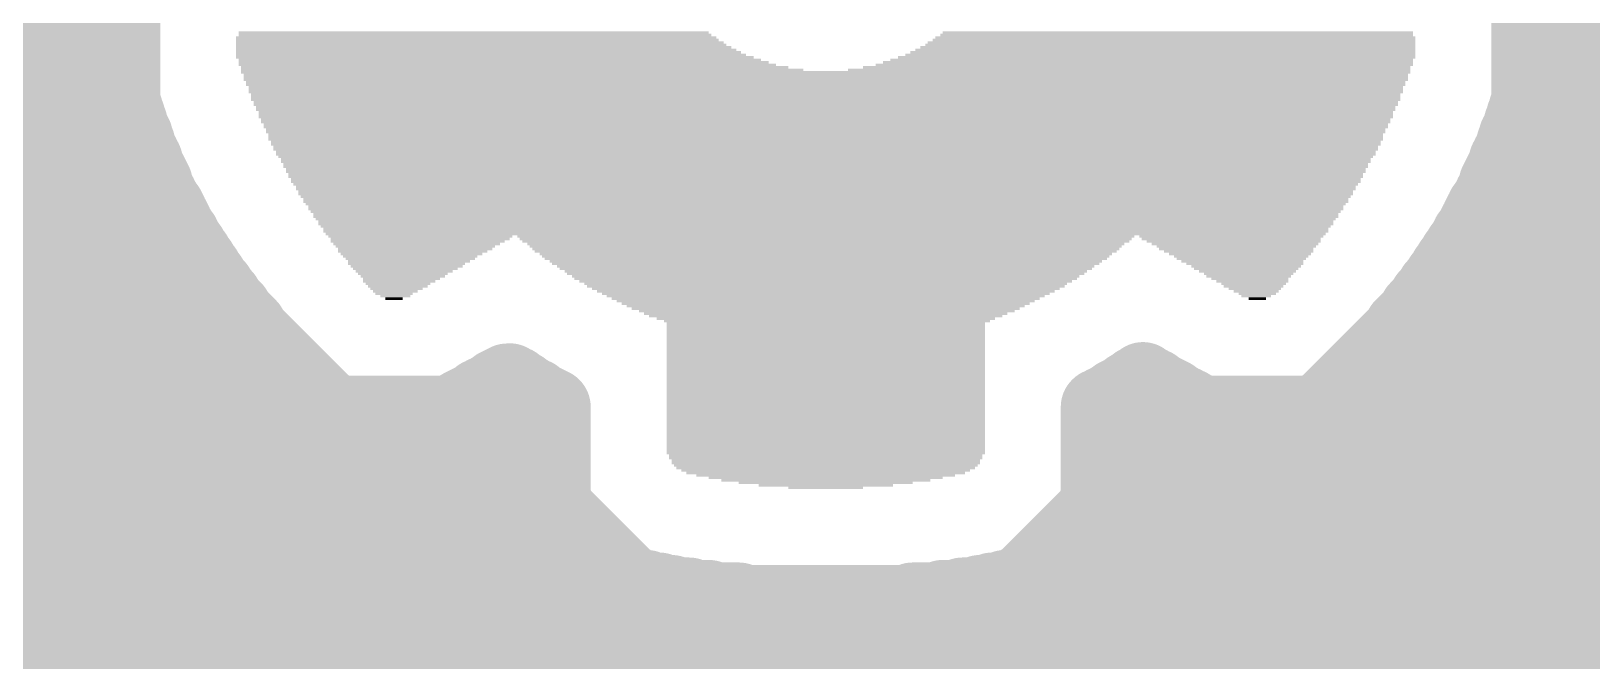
# Model space of a CAD drawing. Extents: x -0.1 to 57, y -0.1 to 41.
# Drawn here: x 40.836 to 43.972, y 2.098 to 3.362 of the extents above; entities that cross this region are included whole.
import ezdxf

# ---------------------------------------------------------------- set-up
doc = ezdxf.new("R2010")
doc.units = 0
doc.layers.add('16', color=175, linetype='CONTINUOUS')
doc.layers.add('21', color=253, linetype='CONTINUOUS')

# ---------------------------------------------------------------- blocks, each defined once
blk = doc.blocks.new('RECT')
blk.add_solid([(-0.5, -0.5), (0.5, -0.5), (-0.5, 0.5), (0.5, 0.5)])

msp = doc.modelspace()

# ---------------------------------------------------------------- linework, layer by layer
at = {"layer": '16', "const_width": 0.1524}
for points in [[(41.0189, 3.4472), (41.0189, 3.2128)], [(43.8461, 3.2128), (43.8461, 3.4472)], [(39.7255, 3.3528), (41.0189, 3.3528)], [(43.8461, 3.3528), (45.4269, 3.3528)], [(39.7255, 3.2004), (41.0239, 3.2004)], [(41.0189, 3.2128), (41.0239, 3.2078)], [(41.0239, 3.2078), (41.0239, 3.1978)], [(41.0239, 3.1978), (41.0289, 3.1928)], [(41.0289, 3.1928), (41.0289, 3.1828)], [(43.8361, 3.1928), (43.8411, 3.1978)], [(43.8361, 3.1828), (43.8361, 3.1928)], [(43.8411, 3.2078), (43.8461, 3.2128)], [(43.8411, 3.1978), (43.8411, 3.2078)], [(43.8411, 3.2004), (45.5793, 3.2004)], [(41.0289, 3.1828), (41.0339, 3.1778)], [(41.0339, 3.1778), (41.0339, 3.1678)], [(41.0339, 3.1678), (41.0389, 3.1628)], [(41.0389, 3.1628), (41.0389, 3.1578)], [(41.0389, 3.1578), (41.0439, 3.1528)], [(43.8211, 3.1528), (43.8261, 3.1578)], [(43.8261, 3.1628), (43.8311, 3.1678)], [(43.8261, 3.1578), (43.8261, 3.1628)], [(43.8311, 3.1778), (43.8361, 3.1828)], [(43.8311, 3.1678), (43.8311, 3.1778)], [(41.0439, 3.1528), (41.0439, 3.1428)], [(41.0439, 3.1428), (41.0489, 3.1378)], [(41.0489, 3.1378), (41.0489, 3.1278)], [(41.0489, 3.1278), (41.0539, 3.1228)], [(43.8111, 3.1228), (43.8161, 3.1278)], [(43.8161, 3.1378), (43.8211, 3.1428)], [(43.8161, 3.1278), (43.8161, 3.1378)], [(43.8211, 3.1428), (43.8211, 3.1528)], [(41.0539, 3.1228), (41.0539, 3.1178)], [(41.0539, 3.1178), (41.0589, 3.1128)], [(41.0589, 3.1128), (41.0589, 3.1078)], [(41.0589, 3.1078), (41.0639, 3.1028)], [(41.0639, 3.1028), (41.0639, 3.0928)], [(41.0639, 3.0928), (41.0689, 3.0878)], [(43.7961, 3.0878), (43.8011, 3.0928)], [(43.8011, 3.1028), (43.8061, 3.1078)], [(43.8011, 3.0928), (43.8011, 3.1028)], [(43.8061, 3.1128), (43.8111, 3.1178)], [(43.8061, 3.1078), (43.8061, 3.1128)], [(43.8111, 3.1178), (43.8111, 3.1228)], [(41.0689, 3.0878), (41.0689, 3.0828)], [(41.0689, 3.0828), (41.0739, 3.0778)], [(41.0739, 3.0778), (41.0739, 3.0728)], [(41.0739, 3.0728), (41.0789, 3.0678)], [(41.0789, 3.0678), (41.0789, 3.0628)], [(41.0789, 3.0628), (41.0839, 3.0578)], [(43.7811, 3.0578), (43.7861, 3.0628)], [(43.7861, 3.0678), (43.7911, 3.0728)], [(43.7861, 3.0628), (43.7861, 3.0678)], [(43.7911, 3.0778), (43.7961, 3.0828)], [(43.7911, 3.0728), (43.7911, 3.0778)], [(43.7961, 3.0828), (43.7961, 3.0878)], [(39.7032, 3.048), (41.0839, 3.048)], [(41.0839, 3.0578), (41.0839, 3.0478)], [(41.0839, 3.0478), (41.0889, 3.0428)], [(41.0889, 3.0428), (41.0889, 3.0378)], [(41.0889, 3.0378), (41.0939, 3.0328)], [(41.0939, 3.0328), (41.0939, 3.0278)], [(43.7711, 3.0328), (43.7761, 3.0378)], [(43.7711, 3.0278), (43.7711, 3.0328)], [(43.7761, 3.0428), (43.7811, 3.0478)], [(43.7761, 3.0378), (43.7761, 3.0428)], [(43.7811, 3.0478), (43.7811, 3.0578)], [(43.7811, 3.048), (55.843, 3.048)], [(41.0939, 3.0278), (41.0989, 3.0228)], [(41.0989, 3.0228), (41.0989, 3.0178)], [(41.0989, 3.0178), (41.1089, 3.0078)], [(41.1089, 3.0078), (41.1089, 3.0028)], [(41.1089, 3.0028), (41.1139, 2.9978)], [(41.1139, 2.9978), (41.1139, 2.9928)], [(43.7511, 2.9978), (43.7561, 3.0028)], [(43.7511, 2.9928), (43.7511, 2.9978)], [(43.7561, 3.0078), (43.7661, 3.0178)], [(43.7561, 3.0028), (43.7561, 3.0078)], [(43.7661, 3.0228), (43.7711, 3.0278)], [(43.7661, 3.0178), (43.7661, 3.0228)], [(41.1139, 2.9928), (41.1189, 2.9878)], [(41.1189, 2.9878), (41.1189, 2.9828)], [(41.1189, 2.9828), (41.1239, 2.9778)], [(41.1239, 2.9778), (41.1239, 2.9728)], [(41.1239, 2.9728), (41.1289, 2.9678)], [(41.1289, 2.9678), (41.1289, 2.9628)], [(43.7361, 2.9678), (43.7411, 2.9728)], [(43.7361, 2.9628), (43.7361, 2.9678)], [(43.7411, 2.9778), (43.7461, 2.9828)], [(43.7411, 2.9728), (43.7411, 2.9778)], [(43.7461, 2.9878), (43.7511, 2.9928)], [(43.7461, 2.9828), (43.7461, 2.9878)], [(41.1289, 2.9628), (41.1389, 2.9528)], [(41.1389, 2.9528), (41.1389, 2.9478)], [(41.1389, 2.9478), (41.1439, 2.9428)], [(41.1439, 2.9428), (41.1439, 2.9378)], [(41.1439, 2.9378), (41.1539, 2.9278)], [(43.7111, 2.9278), (43.7211, 2.9378)], [(43.7211, 2.9428), (43.7261, 2.9478)], [(43.7211, 2.9378), (43.7211, 2.9428)], [(43.7261, 2.9528), (43.7361, 2.9628)], [(43.7261, 2.9478), (43.7261, 2.9528)], [(41.1539, 2.9278), (41.1539, 2.9228)], [(41.1539, 2.9228), (41.1639, 2.9128)], [(41.1639, 2.9128), (41.1639, 2.9078)], [(41.1639, 2.9078), (41.1739, 2.8978)], [(43.6911, 2.8978), (43.7011, 2.9078)], [(43.7011, 2.9128), (43.7111, 2.9228)], [(43.7011, 2.9078), (43.7011, 2.9128)], [(43.7111, 2.9228), (43.7111, 2.9278)], [(39.662, 2.8956), (41.1739, 2.8956)], [(41.1739, 2.8978), (41.1739, 2.8928)], [(41.1739, 2.8928), (41.1839, 2.8828)], [(41.1839, 2.8828), (41.1839, 2.8778)], [(41.1839, 2.8778), (41.1939, 2.8678)], [(43.6711, 2.8678), (43.6811, 2.8778)], [(43.6811, 2.8828), (43.6911, 2.8928)], [(43.6811, 2.8778), (43.6811, 2.8828)], [(43.6911, 2.8928), (43.6911, 2.8978)], [(43.6911, 2.8956), (55.8427, 2.8956)], [(41.1939, 2.8678), (41.1939, 2.8628)], [(41.1939, 2.8628), (41.2039, 2.8528)], [(41.2039, 2.8528), (41.2039, 2.8528)], [(41.2039, 2.8528), (41.2089, 2.8478)], [(41.2089, 2.8478), (41.2089, 2.8428)], [(41.2089, 2.8428), (41.2239, 2.8278)], [(43.6411, 2.8278), (43.6561, 2.8428)], [(43.6561, 2.8478), (43.6711, 2.8628)], [(43.6561, 2.8428), (43.6561, 2.8478)], [(43.6711, 2.8628), (43.6711, 2.8678)], [(41.2239, 2.8278), (41.2239, 2.8228)], [(41.2239, 2.8228), (41.2439, 2.8028)], [(43.6211, 2.8028), (43.6411, 2.8228)], [(43.6411, 2.8228), (43.6411, 2.8278)], [(41.2439, 2.8028), (41.2439, 2.7978)], [(41.2439, 2.7978), (41.2489, 2.7928)], [(41.2489, 2.7928), (41.2489, 2.7928)], [(41.2489, 2.7928), (41.2739, 2.7678)], [(43.5911, 2.7678), (43.6111, 2.7878)], [(43.6111, 2.7878), (43.6211, 2.7978)], [(43.6111, 2.7878), (43.6111, 2.7878)], [(43.6211, 2.7978), (43.6211, 2.8028)], [(41.2739, 2.7678), (41.2739, 2.7628)], [(41.2739, 2.7628), (41.4078, 2.6289)], [(43.4572, 2.6289), (43.5911, 2.7628)], [(43.5911, 2.7628), (43.5911, 2.7678)], [(39.5993, 2.7432), (41.2935, 2.7432)], [(43.5715, 2.7432), (55.8424, 2.7432)], [(41.7772, 2.6489), (41.7822, 2.6539)], [(41.7822, 2.6539), (41.7872, 2.6539)], [(41.7872, 2.6539), (41.7922, 2.6589)], [(41.7922, 2.6589), (41.7972, 2.6589)], [(41.7972, 2.6589), (41.7975, 2.6592)], [(41.7975, 2.6592), (41.8028, 2.6539)], [(41.8028, 2.6539), (41.8078, 2.6539)], [(41.8078, 2.6539), (41.8128, 2.6489)], [(43.0522, 2.6489), (43.0572, 2.6539)], [(43.0572, 2.6539), (43.0622, 2.6539)], [(43.0622, 2.6539), (43.07, 2.6617)], [(43.07, 2.6617), (43.0778, 2.6539)], [(43.0778, 2.6539), (43.0828, 2.6539)], [(43.0828, 2.6539), (43.0878, 2.6489)], [(41.4078, 2.6289), (41.4128, 2.6239)], [(41.4128, 2.6239), (41.4178, 2.6189)], [(41.7272, 2.6189), (41.7322, 2.6239)], [(41.7322, 2.6239), (41.7372, 2.6289)], [(41.7372, 2.6289), (41.7422, 2.6289)], [(41.7422, 2.6289), (41.7472, 2.6339)], [(41.7472, 2.6339), (41.7522, 2.6339)], [(41.7522, 2.6339), (41.7572, 2.6389)], [(41.7572, 2.6389), (41.7622, 2.6389)], [(41.7622, 2.6389), (41.7672, 2.6439)], [(41.7672, 2.6439), (41.7722, 2.6489)], [(41.7722, 2.6489), (41.7772, 2.6489)], [(41.8128, 2.6489), (41.8178, 2.6439)], [(41.8178, 2.6439), (41.8228, 2.6439)], [(41.8228, 2.6439), (41.8278, 2.6389)], [(41.8278, 2.6389), (41.8328, 2.6339)], [(41.8328, 2.6339), (41.8378, 2.6339)], [(41.8378, 2.6339), (41.8428, 2.6289)], [(41.8428, 2.6289), (41.8478, 2.6289)], [(41.8478, 2.6289), (41.8528, 2.6239)], [(41.8528, 2.6239), (41.8578, 2.6189)], [(43.0072, 2.6189), (43.0122, 2.6239)], [(43.0122, 2.6239), (43.0172, 2.6289)], [(43.0172, 2.6289), (43.0222, 2.6289)], [(43.0222, 2.6289), (43.0272, 2.6339)], [(43.0272, 2.6339), (43.0322, 2.6339)], [(43.0322, 2.6339), (43.0372, 2.6389)], [(43.0372, 2.6389), (43.0422, 2.6439)], [(43.0422, 2.6439), (43.0472, 2.6439)], [(43.0472, 2.6439), (43.0522, 2.6489)], [(43.0878, 2.6489), (43.0928, 2.6489)], [(43.0928, 2.6489), (43.0978, 2.6439)], [(43.0978, 2.6439), (43.1028, 2.6389)], [(43.1028, 2.6389), (43.1078, 2.6389)], [(43.1078, 2.6389), (43.1128, 2.6339)], [(43.1128, 2.6339), (43.1178, 2.6339)], [(43.1178, 2.6339), (43.1228, 2.6289)], [(43.1228, 2.6289), (43.1278, 2.6289)], [(43.1278, 2.6289), (43.1328, 2.6239)], [(43.1328, 2.6239), (43.1378, 2.6189)], [(43.4472, 2.6189), (43.4522, 2.6239)], [(43.4522, 2.6239), (43.4572, 2.6289)], [(39.5103, 2.5908), (41.8839, 2.5908)], [(41.4178, 2.6189), (41.4228, 2.6139)], [(41.4228, 2.6139), (41.4228, 2.6139)], [(41.4228, 2.6139), (41.4278, 2.6089)], [(41.4278, 2.6089), (41.4278, 2.6089)], [(41.4278, 2.6089), (41.4328, 2.6039)], [(41.4328, 2.6039), (41.4378, 2.6039)], [(41.4378, 2.6039), (41.4428, 2.5989)], [(41.4428, 2.5989), (41.4478, 2.5989)], [(41.4478, 2.5989), (41.4528, 2.5939)], [(41.4528, 2.5939), (41.6772, 2.5939)], [(41.6772, 2.5939), (41.6822, 2.5989)], [(41.6822, 2.5989), (41.6922, 2.5989)], [(41.6922, 2.5989), (41.7022, 2.6089)], [(41.7022, 2.6089), (41.7072, 2.6089)], [(41.7072, 2.6089), (41.7122, 2.6139)], [(41.7122, 2.6139), (41.7172, 2.6139)], [(41.7172, 2.6139), (41.7222, 2.6189)], [(41.7222, 2.6189), (41.7272, 2.6189)], [(41.8578, 2.6189), (41.8628, 2.6189)], [(41.8628, 2.6189), (41.8678, 2.6139)], [(41.8678, 2.6139), (41.8728, 2.6139)], [(41.8728, 2.6139), (41.8778, 2.6089)], [(41.8778, 2.6089), (41.8828, 2.6089)], [(41.8828, 2.6089), (41.8839, 2.6078)], [(41.8839, 2.6078), (41.8839, 2.4178)], [(42.9811, 2.6078), (42.9822, 2.6089)], [(42.9811, 2.4178), (42.9811, 2.6078)], [(42.9811, 2.5908), (55.8422, 2.5908)], [(42.9822, 2.6089), (42.9872, 2.6089)], [(42.9872, 2.6089), (42.9922, 2.6139)], [(42.9922, 2.6139), (42.9972, 2.6139)], [(42.9972, 2.6139), (43.0022, 2.6189)], [(43.0022, 2.6189), (43.0072, 2.6189)], [(43.1378, 2.6189), (43.1428, 2.6189)], [(43.1428, 2.6189), (43.1478, 2.6139)], [(43.1478, 2.6139), (43.1528, 2.6139)], [(43.1528, 2.6139), (43.1578, 2.6089)], [(43.1578, 2.6089), (43.1628, 2.6089)], [(43.1628, 2.6089), (43.1678, 2.6039)], [(43.1678, 2.6039), (43.1678, 2.6039)], [(43.1678, 2.6039), (43.1728, 2.5989)], [(43.1728, 2.5989), (43.1828, 2.5989)], [(43.1828, 2.5989), (43.1878, 2.5939)], [(43.1878, 2.5939), (43.4122, 2.5939)], [(43.4122, 2.5939), (43.4172, 2.5989)], [(43.4172, 2.5989), (43.4222, 2.5989)], [(43.4222, 2.5989), (43.4272, 2.6039)], [(43.4272, 2.6039), (43.4322, 2.6039)], [(43.4322, 2.6039), (43.4372, 2.6089)], [(43.4372, 2.6089), (43.4422, 2.6139)], [(43.4372, 2.6089), (43.4372, 2.6089)], [(43.4422, 2.6139), (43.4472, 2.6189)], [(39.3863, 2.4384), (41.8839, 2.4384)], [(42.9811, 2.4384), (55.8419, 2.4384)], [(41.8839, 2.4178), (41.8889, 2.4128)], [(41.8889, 2.4128), (41.8889, 2.4078)], [(41.8889, 2.4078), (41.8939, 2.4028)], [(41.8939, 2.4028), (41.8939, 2.3978)], [(42.9711, 2.4028), (42.9761, 2.4078)], [(42.9711, 2.3978), (42.9711, 2.4028)], [(42.9761, 2.4128), (42.9811, 2.4178)], [(42.9761, 2.4078), (42.9761, 2.4128)], [(41.8939, 2.3978), (42.0278, 2.2639)], [(42.8372, 2.2639), (42.9711, 2.3978)], [(39.2097, 2.286), (42.0057, 2.286)], [(42.8593, 2.286), (55.8416, 2.286)], [(42.0278, 2.2639), (42.0278, 2.2639)], [(42.0278, 2.2639), (42.0328, 2.2589)], [(42.0328, 2.2589), (42.0328, 2.2589)], [(42.0328, 2.2589), (42.0378, 2.2539)], [(42.0378, 2.2539), (42.0428, 2.2539)], [(42.0428, 2.2539), (42.0478, 2.2489)], [(42.0478, 2.2489), (42.0528, 2.2489)], [(42.0528, 2.2489), (42.0578, 2.2439)], [(42.8072, 2.2439), (42.8122, 2.2489)], [(42.8122, 2.2489), (42.8172, 2.2489)], [(42.8172, 2.2489), (42.8222, 2.2539)], [(42.8222, 2.2539), (42.8272, 2.2539)], [(42.8272, 2.2539), (42.8322, 2.2589)], [(42.8322, 2.2589), (42.8372, 2.2639)], [(42.8322, 2.2589), (42.8322, 2.2589)], [(42.8372, 2.2639), (42.8372, 2.2639)], [(42.0578, 2.2439), (42.0728, 2.2439)], [(42.0728, 2.2439), (42.0778, 2.2389)], [(42.0778, 2.2389), (42.0978, 2.2389)], [(42.0978, 2.2389), (42.1028, 2.2339)], [(42.1028, 2.2339), (42.1228, 2.2339)], [(42.1228, 2.2339), (42.1278, 2.2289)], [(42.1278, 2.2289), (42.1578, 2.2289)], [(42.1578, 2.2289), (42.1628, 2.2239)], [(42.1628, 2.2239), (42.1978, 2.2239)], [(42.1978, 2.2239), (42.2028, 2.2189)], [(42.2028, 2.2189), (42.2578, 2.2189)], [(42.2578, 2.2189), (42.2628, 2.2139)], [(42.2628, 2.2139), (42.6022, 2.2139)], [(42.6022, 2.2139), (42.6072, 2.2189)], [(42.6072, 2.2189), (42.6622, 2.2189)], [(42.6622, 2.2189), (42.6672, 2.2239)], [(42.6672, 2.2239), (42.7022, 2.2239)], [(42.7022, 2.2239), (42.7072, 2.2289)], [(42.7072, 2.2289), (42.7372, 2.2289)], [(42.7372, 2.2289), (42.7422, 2.2339)], [(42.7422, 2.2339), (42.7622, 2.2339)], [(42.7622, 2.2339), (42.7672, 2.2389)], [(42.7672, 2.2389), (42.7872, 2.2389)], [(42.7872, 2.2389), (42.7922, 2.2439)], [(42.7922, 2.2439), (42.8072, 2.2439)], [(38.9215, 2.1336), (55.8414, 2.1336)]]:
    msp.add_lwpolyline(points, dxfattribs=at)
at = {"layer": '16', "const_width": 0.0762}
for points in [[(41.0189, 3.3147, 1), (41.0189, 3.3909)], [(43.8461, 3.3909, 1), (43.8461, 3.3147)], [(41.0458, 3.2398, 1), (40.992, 3.1859)], [(41.062, 3.2078, 1), (40.9858, 3.2078)], [(41.0508, 3.2248, 1), (40.997, 3.1709)], [(41.067, 3.1928, 1), (40.9908, 3.1928)], [(40.997, 3.1809, 1), (41.0508, 3.2348)], [(41.0239, 3.1623, 1), (41.0239, 3.2385)], [(43.8742, 3.1928, 1), (43.798, 3.1928)], [(43.8792, 3.2078, 1), (43.803, 3.2078)], [(43.8411, 3.2385, 1), (43.8411, 3.1623)], [(43.8142, 3.2348, 1), (43.868, 3.1809)], [(43.868, 3.1709, 1), (43.8142, 3.2248)], [(43.873, 3.1859, 1), (43.8192, 3.2398)], [(40.9808, 3.2128, 1), (41.057, 3.2128)], [(40.9858, 3.1978, 1), (41.062, 3.1978)], [(41.0558, 3.2098, 1), (41.002, 3.1559)], [(41.072, 3.1778, 1), (40.9958, 3.1778)], [(41.0608, 3.1948, 1), (41.007, 3.1409)], [(41.077, 3.1628, 1), (41.0008, 3.1628)], [(41.0658, 3.1848, 1), (41.012, 3.1309)], [(41.002, 3.1659, 1), (41.0558, 3.2198)], [(41.007, 3.1509, 1), (41.0608, 3.2048)], [(43.8642, 3.1628, 1), (43.788, 3.1628)], [(43.8692, 3.1778, 1), (43.793, 3.1778)], [(43.8042, 3.2048, 1), (43.858, 3.1509)], [(43.8092, 3.2198, 1), (43.863, 3.1659)], [(43.853, 3.1309, 1), (43.7992, 3.1848)], [(43.803, 3.1978, 1), (43.8792, 3.1978)], [(43.858, 3.1409, 1), (43.8042, 3.1948)], [(43.808, 3.2128, 1), (43.8842, 3.2128)], [(43.863, 3.1559, 1), (43.8092, 3.2098)], [(40.9908, 3.1828, 1), (41.067, 3.1828)], [(40.9958, 3.1678, 1), (41.072, 3.1678)], [(41.082, 3.1528, 1), (41.0058, 3.1528)], [(41.0708, 3.1698, 1), (41.017, 3.1159)], [(41.087, 3.1378, 1), (41.0108, 3.1378)], [(41.0758, 3.1548, 1), (41.022, 3.1009)], [(41.012, 3.1359, 1), (41.0658, 3.1898)], [(41.017, 3.1259, 1), (41.0708, 3.1798)], [(41.022, 3.1109, 1), (41.0758, 3.1648)], [(43.8542, 3.1378, 1), (43.778, 3.1378)], [(43.7892, 3.1648, 1), (43.843, 3.1109)], [(43.8592, 3.1528, 1), (43.783, 3.1528)], [(43.7942, 3.1798, 1), (43.848, 3.1259)], [(43.7992, 3.1898, 1), (43.853, 3.1359)], [(43.843, 3.1009, 1), (43.7892, 3.1548)], [(43.793, 3.1678, 1), (43.8692, 3.1678)], [(43.848, 3.1159, 1), (43.7942, 3.1698)], [(43.798, 3.1828, 1), (43.8742, 3.1828)], [(41.0008, 3.1578, 1), (41.077, 3.1578)], [(41.0058, 3.1428, 1), (41.082, 3.1428)], [(41.092, 3.1228, 1), (41.0158, 3.1228)], [(41.0808, 3.1448, 1), (41.027, 3.0909)], [(41.097, 3.1128, 1), (41.0208, 3.1128)], [(41.0858, 3.1348, 1), (41.032, 3.0809)], [(41.102, 3.1028, 1), (41.0258, 3.1028)], [(41.0908, 3.1198, 1), (41.037, 3.0659)], [(41.027, 3.0959, 1), (41.0808, 3.1498)], [(41.032, 3.0859, 1), (41.0858, 3.1398)], [(41.037, 3.0759, 1), (41.0908, 3.1298)], [(43.8392, 3.1028, 1), (43.763, 3.1028)], [(43.7742, 3.1298, 1), (43.828, 3.0759)], [(43.8442, 3.1128, 1), (43.768, 3.1128)], [(43.7792, 3.1398, 1), (43.833, 3.0859)], [(43.8492, 3.1228, 1), (43.773, 3.1228)], [(43.7842, 3.1498, 1), (43.838, 3.0959)], [(43.828, 3.0659, 1), (43.7742, 3.1198)], [(43.833, 3.0809, 1), (43.7792, 3.1348)], [(43.783, 3.1428, 1), (43.8592, 3.1428)], [(43.838, 3.0909, 1), (43.7842, 3.1448)], [(43.788, 3.1578, 1), (43.8642, 3.1578)], [(41.0108, 3.1278, 1), (41.087, 3.1278)], [(41.0158, 3.1178, 1), (41.092, 3.1178)], [(41.0208, 3.1078, 1), (41.097, 3.1078)], [(41.107, 3.0878, 1), (41.0308, 3.0878)], [(41.0958, 3.1098, 1), (41.042, 3.0559)], [(41.112, 3.0778, 1), (41.0358, 3.0778)], [(41.1008, 3.0998, 1), (41.047, 3.0459)], [(41.117, 3.0678, 1), (41.0408, 3.0678)], [(41.1058, 3.0898, 1), (41.052, 3.0359)], [(41.042, 3.0609, 1), (41.0958, 3.1148)], [(41.047, 3.0509, 1), (41.1008, 3.1048)], [(43.8242, 3.0678, 1), (43.748, 3.0678)], [(43.8292, 3.0778, 1), (43.753, 3.0778)], [(43.7642, 3.1048, 1), (43.818, 3.0509)], [(43.8342, 3.0878, 1), (43.758, 3.0878)], [(43.7692, 3.1148, 1), (43.823, 3.0609)], [(43.813, 3.0359, 1), (43.7592, 3.0898)], [(43.818, 3.0459, 1), (43.7642, 3.0998)], [(43.768, 3.1078, 1), (43.8442, 3.1078)], [(43.823, 3.0559, 1), (43.7692, 3.1098)], [(43.773, 3.1178, 1), (43.8492, 3.1178)], [(43.778, 3.1278, 1), (43.8542, 3.1278)], [(41.0258, 3.0928, 1), (41.102, 3.0928)], [(41.0308, 3.0828, 1), (41.107, 3.0828)], [(41.0358, 3.0728, 1), (41.112, 3.0728)], [(41.122, 3.0578, 1), (41.0458, 3.0578)], [(41.1108, 3.0748, 1), (41.057, 3.0209)], [(41.127, 3.0428, 1), (41.0508, 3.0428)], [(41.1158, 3.0648, 1), (41.062, 3.0109)], [(41.052, 3.0409, 1), (41.1058, 3.0948)], [(41.132, 3.0328, 1), (41.0558, 3.0328)], [(41.057, 3.0309, 1), (41.1108, 3.0848)], [(41.062, 3.0159, 1), (41.1158, 3.0698)], [(41.0839, 3.0099, 1), (41.0839, 3.0861)], [(43.8092, 3.0328, 1), (43.733, 3.0328)], [(43.8142, 3.0428, 1), (43.738, 3.0428)], [(43.7492, 3.0698, 1), (43.803, 3.0159)], [(43.8192, 3.0578, 1), (43.743, 3.0578)], [(43.7811, 3.0861, 1), (43.7811, 3.0099)], [(43.7542, 3.0848, 1), (43.808, 3.0309)], [(43.7592, 3.0948, 1), (43.813, 3.0409)], [(43.803, 3.0109, 1), (43.7492, 3.0648)], [(43.753, 3.0728, 1), (43.8292, 3.0728)], [(43.808, 3.0209, 1), (43.7542, 3.0748)], [(43.758, 3.0828, 1), (43.8342, 3.0828)], [(43.763, 3.0928, 1), (43.8392, 3.0928)], [(41.0408, 3.0628, 1), (41.117, 3.0628)], [(41.0458, 3.0478, 1), (41.122, 3.0478)], [(41.0508, 3.0378, 1), (41.127, 3.0378)], [(41.1208, 3.0548, 1), (41.067, 3.0009)], [(41.137, 3.0228, 1), (41.0608, 3.0228)], [(41.1258, 3.0448, 1), (41.072, 2.9909)], [(41.067, 3.0059, 1), (41.1208, 3.0598)], [(41.147, 3.0078, 1), (41.0708, 3.0078)], [(41.1358, 3.0298, 1), (41.082, 2.9759)], [(41.072, 2.9959, 1), (41.1258, 3.0498)], [(41.152, 2.9978, 1), (41.0758, 2.9978)], [(43.7892, 2.9978, 1), (43.713, 2.9978)], [(43.7942, 3.0078, 1), (43.718, 3.0078)], [(43.8042, 3.0228, 1), (43.728, 3.0228)], [(43.7392, 3.0498, 1), (43.793, 2.9959)], [(43.783, 2.9759, 1), (43.7292, 3.0298)], [(43.7442, 3.0598, 1), (43.798, 3.0059)], [(43.738, 3.0378, 1), (43.8142, 3.0378)], [(43.793, 2.9909, 1), (43.7392, 3.0448)], [(43.743, 3.0478, 1), (43.8192, 3.0478)], [(43.798, 3.0009, 1), (43.7442, 3.0548)], [(43.748, 3.0628, 1), (43.8242, 3.0628)], [(41.0558, 3.0278, 1), (41.132, 3.0278)], [(41.0608, 3.0178, 1), (41.137, 3.0178)], [(41.1408, 3.0198, 1), (41.087, 2.9659)], [(41.157, 2.9878, 1), (41.0808, 2.9878)], [(41.1458, 3.0098, 1), (41.092, 2.9559)], [(41.082, 2.9809, 1), (41.1358, 3.0348)], [(41.162, 2.9778, 1), (41.0858, 2.9778)], [(41.1508, 2.9998, 1), (41.097, 2.9459)], [(41.087, 2.9709, 1), (41.1408, 3.0248)], [(41.167, 2.9678, 1), (41.0908, 2.9678)], [(41.092, 2.9609, 1), (41.1458, 3.0148)], [(41.097, 2.9509, 1), (41.1508, 3.0048)], [(43.7742, 2.9678, 1), (43.698, 2.9678)], [(43.7792, 2.9778, 1), (43.703, 2.9778)], [(43.7142, 3.0048, 1), (43.768, 2.9509)], [(43.7842, 2.9878, 1), (43.708, 2.9878)], [(43.7192, 3.0148, 1), (43.773, 2.9609)], [(43.7242, 3.0248, 1), (43.778, 2.9709)], [(43.768, 2.9459, 1), (43.7142, 2.9998)], [(43.7292, 3.0348, 1), (43.783, 2.9809)], [(43.773, 2.9559, 1), (43.7192, 3.0098)], [(43.778, 2.9659, 1), (43.7242, 3.0198)], [(43.728, 3.0178, 1), (43.8042, 3.0178)], [(43.733, 3.0278, 1), (43.8092, 3.0278)], [(41.0708, 3.0028, 1), (41.147, 3.0028)], [(41.0758, 2.9928, 1), (41.152, 2.9928)], [(41.0808, 2.9828, 1), (41.157, 2.9828)], [(41.1558, 2.9898, 1), (41.102, 2.9359)], [(41.177, 2.9528, 1), (41.1008, 2.9528)], [(41.1658, 2.9748, 1), (41.112, 2.9209)], [(41.102, 2.9409, 1), (41.1558, 2.9948)], [(41.182, 2.9428, 1), (41.1058, 2.9428)], [(41.1708, 2.9648, 1), (41.117, 2.9109)], [(41.112, 2.9259, 1), (41.1658, 2.9798)], [(43.7592, 2.9428, 1), (43.683, 2.9428)], [(43.7642, 2.9528, 1), (43.688, 2.9528)], [(43.6992, 2.9798, 1), (43.753, 2.9259)], [(43.748, 2.9109, 1), (43.6942, 2.9648)], [(43.7092, 2.9948, 1), (43.763, 2.9409)], [(43.753, 2.9209, 1), (43.6992, 2.9748)], [(43.708, 2.9828, 1), (43.7842, 2.9828)], [(43.763, 2.9359, 1), (43.7092, 2.9898)], [(43.713, 2.9928, 1), (43.7892, 2.9928)], [(43.718, 3.0028, 1), (43.7942, 3.0028)], [(41.0858, 2.9728, 1), (41.162, 2.9728)], [(41.0908, 2.9628, 1), (41.167, 2.9628)], [(41.1008, 2.9478, 1), (41.177, 2.9478)], [(41.192, 2.9278, 1), (41.1158, 2.9278)], [(41.1808, 2.9498, 1), (41.127, 2.8959)], [(41.117, 2.9159, 1), (41.1708, 2.9698)], [(41.202, 2.9128, 1), (41.1258, 2.9128)], [(41.1908, 2.9348, 1), (41.137, 2.8809)], [(41.127, 2.9009, 1), (41.1808, 2.9548)], [(43.7392, 2.9128, 1), (43.663, 2.9128)], [(43.7492, 2.9278, 1), (43.673, 2.9278)], [(43.6842, 2.9548, 1), (43.738, 2.9009)], [(43.728, 2.8809, 1), (43.6742, 2.9348)], [(43.6942, 2.9698, 1), (43.748, 2.9159)], [(43.738, 2.8959, 1), (43.6842, 2.9498)], [(43.688, 2.9478, 1), (43.7642, 2.9478)], [(43.698, 2.9628, 1), (43.7742, 2.9628)], [(43.703, 2.9728, 1), (43.7792, 2.9728)], [(41.1058, 2.9378, 1), (41.182, 2.9378)], [(41.1158, 2.9228, 1), (41.192, 2.9228)], [(41.212, 2.8978, 1), (41.1358, 2.8978)], [(41.2008, 2.9198, 1), (41.147, 2.8659)], [(41.137, 2.8859, 1), (41.1908, 2.9398)], [(41.222, 2.8828, 1), (41.1458, 2.8828)], [(41.2108, 2.9048, 1), (41.157, 2.8509)], [(41.147, 2.8709, 1), (41.2008, 2.9248)], [(41.1739, 2.8575, 1), (41.1739, 2.9337)], [(43.7192, 2.8828, 1), (43.643, 2.8828)], [(43.7292, 2.8978, 1), (43.653, 2.8978)], [(43.6911, 2.9337, 1), (43.6911, 2.8575)], [(43.6642, 2.9248, 1), (43.718, 2.8709)], [(43.708, 2.8509, 1), (43.6542, 2.9048)], [(43.6742, 2.9398, 1), (43.728, 2.8859)], [(43.718, 2.8659, 1), (43.6642, 2.9198)], [(43.673, 2.9228, 1), (43.7492, 2.9228)], [(43.683, 2.9378, 1), (43.7592, 2.9378)], [(41.1258, 2.9078, 1), (41.202, 2.9078)], [(41.1358, 2.8928, 1), (41.212, 2.8928)], [(41.232, 2.8678, 1), (41.1558, 2.8678)], [(41.2208, 2.8898, 1), (41.167, 2.8359)], [(41.157, 2.8559, 1), (41.2108, 2.9098)], [(41.242, 2.8528, 1), (41.1658, 2.8528)], [(41.2308, 2.8798, 1), (41.177, 2.8259)], [(41.167, 2.8409, 1), (41.2208, 2.8948)], [(41.247, 2.8478, 1), (41.1708, 2.8478)], [(41.2358, 2.8698, 1), (41.182, 2.8159)], [(41.177, 2.8259, 1), (41.2308, 2.8798)], [(43.6942, 2.8478, 1), (43.618, 2.8478)], [(43.683, 2.8159, 1), (43.6292, 2.8698)], [(43.7092, 2.8678, 1), (43.633, 2.8678)], [(43.6442, 2.8948, 1), (43.698, 2.8409)], [(43.6542, 2.9098, 1), (43.708, 2.8559)], [(43.698, 2.8359, 1), (43.6442, 2.8898)], [(43.653, 2.8928, 1), (43.7292, 2.8928)], [(43.663, 2.9078, 1), (43.7392, 2.9078)], [(41.1458, 2.8778, 1), (41.222, 2.8778)], [(41.1558, 2.8628, 1), (41.232, 2.8628)], [(41.1658, 2.8528, 1), (41.242, 2.8528)], [(41.182, 2.8209, 1), (41.2358, 2.8748)], [(41.262, 2.8278, 1), (41.1858, 2.8278)], [(41.2508, 2.8498, 1), (41.197, 2.7959)], [(41.197, 2.8009, 1), (41.2508, 2.8548)], [(43.6792, 2.8278, 1), (43.603, 2.8278)], [(43.6142, 2.8548, 1), (43.668, 2.8009)], [(43.668, 2.7959, 1), (43.6142, 2.8498)], [(43.6292, 2.8748, 1), (43.683, 2.8209)], [(43.633, 2.8628, 1), (43.7092, 2.8628)], [(43.643, 2.8778, 1), (43.7192, 2.8778)], [(41.1708, 2.8428, 1), (41.247, 2.8428)], [(41.1858, 2.8228, 1), (41.262, 2.8228)], [(41.282, 2.8028, 1), (41.2058, 2.8028)], [(41.2708, 2.8248, 1), (41.217, 2.7709)], [(41.287, 2.7928, 1), (41.2108, 2.7928)], [(41.2758, 2.8198, 1), (41.222, 2.7659)], [(41.217, 2.7759, 1), (41.2708, 2.8298)], [(41.222, 2.7659, 1), (41.2758, 2.8198)], [(43.6492, 2.7878, 1), (43.573, 2.7878)], [(43.6592, 2.8028, 1), (43.583, 2.8028)], [(43.5942, 2.8298, 1), (43.648, 2.7759)], [(43.638, 2.7609, 1), (43.5842, 2.8148)], [(43.648, 2.7709, 1), (43.5942, 2.8248)], [(43.603, 2.8228, 1), (43.6792, 2.8228)], [(43.618, 2.8428, 1), (43.6942, 2.8428)], [(41.2058, 2.7978, 1), (41.282, 2.7978)], [(41.2108, 2.7928, 1), (41.287, 2.7928)], [(41.312, 2.7678, 1), (41.2358, 2.7678)], [(41.3008, 2.7898, 1), (41.247, 2.7359)], [(41.247, 2.7409, 1), (41.3008, 2.7948)], [(43.6292, 2.7678, 1), (43.553, 2.7678)], [(43.5642, 2.7948, 1), (43.618, 2.7409)], [(43.618, 2.7359, 1), (43.5642, 2.7898)], [(43.5842, 2.8148, 1), (43.638, 2.7609)], [(43.573, 2.7878, 1), (43.6492, 2.7878)], [(43.583, 2.7978, 1), (43.6592, 2.7978)], [(41.2358, 2.7628, 1), (41.312, 2.7628)], [(41.2935, 2.7051, 1), (41.2935, 2.7813)], [(43.5715, 2.7813, 1), (43.5715, 2.7051)], [(43.553, 2.7628, 1), (43.6292, 2.7628)], [(41.7822, 2.692, 1), (41.7822, 2.6158)], [(41.7922, 2.697, 1), (41.7922, 2.6208)], [(41.8091, 2.627, 1), (41.7552, 2.6808)], [(41.8244, 2.6861, 1), (41.7706, 2.6323)], [(41.8028, 2.692, 1), (41.8028, 2.6158)], [(41.8191, 2.632, 1), (41.7652, 2.6858)], [(41.8348, 2.6808, 1), (41.7809, 2.627)], [(41.8244, 2.6323, 1), (41.7706, 2.6862)], [(41.7872, 2.6158, 1), (41.7872, 2.692)], [(41.7972, 2.6208, 1), (41.7972, 2.697)], [(41.8078, 2.6158, 1), (41.8078, 2.692)], [(43.0572, 2.692, 1), (43.0572, 2.6158)], [(43.0841, 2.627, 1), (43.0302, 2.6808)], [(43.0969, 2.6887, 1), (43.0431, 2.6348)], [(43.0778, 2.692, 1), (43.0778, 2.6158)], [(43.0969, 2.6348, 1), (43.0431, 2.6886)], [(43.1098, 2.6808, 1), (43.0559, 2.627)], [(43.0622, 2.6158, 1), (43.0622, 2.692)], [(43.0828, 2.6158, 1), (43.0828, 2.692)], [(41.4348, 2.6558, 1), (41.3809, 2.602)], [(41.4398, 2.6508, 1), (41.3859, 2.597)], [(41.7372, 2.667, 1), (41.7372, 2.5908)], [(41.7591, 2.597, 1), (41.7052, 2.6508)], [(41.7472, 2.672, 1), (41.7472, 2.5958)], [(41.7641, 2.602, 1), (41.7102, 2.6558)], [(41.7252, 2.6608, 1), (41.7791, 2.607)], [(41.7572, 2.677, 1), (41.7572, 2.6008)], [(41.7741, 2.607, 1), (41.7202, 2.6608)], [(41.7352, 2.6658, 1), (41.7891, 2.612)], [(41.7402, 2.6708, 1), (41.7941, 2.617)], [(41.7841, 2.612, 1), (41.7302, 2.6658)], [(41.7722, 2.687, 1), (41.7722, 2.6108)], [(41.7502, 2.6758, 1), (41.8041, 2.622)], [(41.7941, 2.617, 1), (41.7402, 2.6708)], [(41.7422, 2.5908, 1), (41.7422, 2.667)], [(41.7991, 2.622, 1), (41.7452, 2.6758)], [(41.7602, 2.6808, 1), (41.8141, 2.627)], [(41.7522, 2.5958, 1), (41.7522, 2.672)], [(41.7702, 2.6858, 1), (41.8241, 2.632)], [(41.7622, 2.6008, 1), (41.7622, 2.677)], [(41.8398, 2.6758, 1), (41.7859, 2.622)], [(41.7759, 2.627, 1), (41.8298, 2.6808)], [(41.7772, 2.6108, 1), (41.7772, 2.687)], [(41.8178, 2.682, 1), (41.8178, 2.6058)], [(41.8498, 2.6708, 1), (41.7959, 2.617)], [(41.7859, 2.622, 1), (41.8398, 2.6758)], [(41.8548, 2.6658, 1), (41.8009, 2.612)], [(41.7909, 2.617, 1), (41.8448, 2.6708)], [(41.8328, 2.672, 1), (41.8328, 2.5958)], [(41.8648, 2.6608, 1), (41.8109, 2.607)], [(41.8009, 2.612, 1), (41.8548, 2.6658)], [(41.8428, 2.667, 1), (41.8428, 2.5908)], [(41.8059, 2.607, 1), (41.8598, 2.6608)], [(41.8748, 2.6558, 1), (41.8209, 2.602)], [(41.8798, 2.6508, 1), (41.8259, 2.597)], [(41.8228, 2.6058, 1), (41.8228, 2.682)], [(41.8378, 2.5958, 1), (41.8378, 2.672)], [(41.8478, 2.5908, 1), (41.8478, 2.667)], [(43.0172, 2.667, 1), (43.0172, 2.5908)], [(43.0391, 2.597, 1), (42.9852, 2.6508)], [(43.0272, 2.672, 1), (43.0272, 2.5958)], [(43.0441, 2.602, 1), (42.9902, 2.6558)], [(43.0052, 2.6608, 1), (43.0591, 2.607)], [(43.0102, 2.6658, 1), (43.0641, 2.612)], [(43.0541, 2.607, 1), (43.0002, 2.6608)], [(43.0422, 2.682, 1), (43.0422, 2.6058)], [(43.0202, 2.6708, 1), (43.0741, 2.617)], [(43.0641, 2.612, 1), (43.0102, 2.6658)], [(43.0252, 2.6758, 1), (43.0791, 2.622)], [(43.0691, 2.617, 1), (43.0152, 2.6708)], [(43.0222, 2.5908, 1), (43.0222, 2.667)], [(43.0352, 2.6808, 1), (43.0891, 2.627)], [(43.0791, 2.622, 1), (43.0252, 2.6758)], [(43.0322, 2.5958, 1), (43.0322, 2.672)], [(43.0472, 2.6058, 1), (43.0472, 2.682)], [(43.0878, 2.687, 1), (43.0878, 2.6108)], [(43.0509, 2.627, 1), (43.1048, 2.6808)], [(43.1198, 2.6758, 1), (43.0659, 2.622)], [(43.1248, 2.6708, 1), (43.0709, 2.617)], [(43.0609, 2.622, 1), (43.1148, 2.6758)], [(43.1028, 2.677, 1), (43.1028, 2.6008)], [(43.1348, 2.6658, 1), (43.0809, 2.612)], [(43.0709, 2.617, 1), (43.1248, 2.6708)], [(43.1128, 2.672, 1), (43.1128, 2.5958)], [(43.0759, 2.612, 1), (43.1298, 2.6658)], [(43.1448, 2.6608, 1), (43.0909, 2.607)], [(43.1228, 2.667, 1), (43.1228, 2.5908)], [(43.0859, 2.607, 1), (43.1398, 2.6608)], [(43.1548, 2.6558, 1), (43.1009, 2.602)], [(43.0928, 2.6108, 1), (43.0928, 2.687)], [(43.1598, 2.6508, 1), (43.1059, 2.597)], [(43.1078, 2.6008, 1), (43.1078, 2.677)], [(43.1178, 2.5958, 1), (43.1178, 2.672)], [(43.1278, 2.5908, 1), (43.1278, 2.667)], [(43.4791, 2.597, 1), (43.4252, 2.6508)], [(43.4841, 2.602, 1), (43.4302, 2.6558)], [(41.4448, 2.6458, 1), (41.3909, 2.592)], [(41.3809, 2.602, 1), (41.4348, 2.6558)], [(41.4228, 2.652, 1), (41.4228, 2.5758)], [(41.4498, 2.6408, 1), (41.3959, 2.587)], [(41.3859, 2.597, 1), (41.4398, 2.6508)], [(41.4278, 2.647, 1), (41.4278, 2.5708)], [(41.4548, 2.6358, 1), (41.4009, 2.582)], [(41.3909, 2.592, 1), (41.4448, 2.6458)], [(41.4328, 2.642, 1), (41.4328, 2.5658)], [(41.3959, 2.587, 1), (41.4498, 2.6408)], [(41.4648, 2.6308, 1), (41.4109, 2.577)], [(41.4009, 2.582, 1), (41.4548, 2.6358)], [(41.4428, 2.637, 1), (41.4428, 2.5608)], [(41.4059, 2.577, 1), (41.4598, 2.6308)], [(41.4748, 2.6258, 1), (41.4209, 2.572)], [(41.4528, 2.632, 1), (41.4528, 2.5558)], [(41.4228, 2.5758, 1), (41.4228, 2.652)], [(41.4278, 2.5708, 1), (41.4278, 2.647)], [(41.4378, 2.5658, 1), (41.4378, 2.642)], [(41.4478, 2.5608, 1), (41.4478, 2.637)], [(41.6822, 2.637, 1), (41.6822, 2.5608)], [(41.7091, 2.572, 1), (41.6552, 2.6258)], [(41.7022, 2.647, 1), (41.7022, 2.5708)], [(41.6802, 2.6358, 1), (41.7341, 2.582)], [(41.7122, 2.652, 1), (41.7122, 2.5758)], [(41.7291, 2.582, 1), (41.6752, 2.6358)], [(41.6772, 2.5558, 1), (41.6772, 2.632)], [(41.6902, 2.6408, 1), (41.7441, 2.587)], [(41.7222, 2.657, 1), (41.7222, 2.5808)], [(41.7391, 2.587, 1), (41.6852, 2.6408)], [(41.7002, 2.6458, 1), (41.7541, 2.592)], [(41.6922, 2.5608, 1), (41.6922, 2.637)], [(41.7052, 2.6508, 1), (41.7591, 2.597)], [(41.7491, 2.592, 1), (41.6952, 2.6458)], [(41.7152, 2.6558, 1), (41.7691, 2.602)], [(41.7072, 2.5708, 1), (41.7072, 2.647)], [(41.7172, 2.5758, 1), (41.7172, 2.652)], [(41.7272, 2.5808, 1), (41.7272, 2.657)], [(41.8159, 2.602, 1), (41.8698, 2.6558)], [(41.8578, 2.657, 1), (41.8578, 2.5808)], [(41.8898, 2.6458, 1), (41.8359, 2.592)], [(41.8259, 2.597, 1), (41.8798, 2.6508)], [(41.8678, 2.652, 1), (41.8678, 2.5758)], [(41.8309, 2.592, 1), (41.8848, 2.6458)], [(41.8998, 2.6408, 1), (41.8459, 2.587)], [(41.8778, 2.647, 1), (41.8778, 2.5708)], [(41.8409, 2.587, 1), (41.8948, 2.6408)], [(41.9098, 2.6358, 1), (41.8559, 2.582)], [(41.922, 2.6078, 1), (41.8458, 2.6078)], [(41.8509, 2.582, 1), (41.9048, 2.6358)], [(41.857, 2.5809, 1), (41.9108, 2.6348)], [(41.8628, 2.5808, 1), (41.8628, 2.657)], [(41.8728, 2.5758, 1), (41.8728, 2.652)], [(41.8828, 2.5708, 1), (41.8828, 2.647)], [(41.8839, 2.5527, 1), (41.8839, 2.6289)], [(43.0192, 2.6078, 1), (42.943, 2.6078)], [(42.9542, 2.6348, 1), (43.008, 2.5809)], [(42.9811, 2.6289, 1), (42.9811, 2.5527)], [(42.9822, 2.647, 1), (42.9822, 2.5708)], [(42.9602, 2.6358, 1), (43.0141, 2.582)], [(42.9922, 2.652, 1), (42.9922, 2.5758)], [(43.0091, 2.582, 1), (42.9552, 2.6358)], [(42.9702, 2.6408, 1), (43.0241, 2.587)], [(43.0022, 2.657, 1), (43.0022, 2.5808)], [(43.0191, 2.587, 1), (42.9652, 2.6408)], [(42.9802, 2.6458, 1), (43.0341, 2.592)], [(42.9852, 2.6508, 1), (43.0391, 2.597)], [(43.0291, 2.592, 1), (42.9752, 2.6458)], [(42.9952, 2.6558, 1), (43.0491, 2.602)], [(42.9872, 2.5708, 1), (42.9872, 2.647)], [(42.9972, 2.5758, 1), (42.9972, 2.652)], [(43.0072, 2.5808, 1), (43.0072, 2.657)], [(43.0959, 2.602, 1), (43.1498, 2.6558)], [(43.1378, 2.657, 1), (43.1378, 2.5808)], [(43.1698, 2.6458, 1), (43.1159, 2.592)], [(43.1059, 2.597, 1), (43.1598, 2.6508)], [(43.1478, 2.652, 1), (43.1478, 2.5758)], [(43.1109, 2.592, 1), (43.1648, 2.6458)], [(43.1798, 2.6408, 1), (43.1259, 2.587)], [(43.1578, 2.647, 1), (43.1578, 2.5708)], [(43.1209, 2.587, 1), (43.1748, 2.6408)], [(43.1898, 2.6358, 1), (43.1359, 2.582)], [(43.1678, 2.642, 1), (43.1678, 2.5658)], [(43.1948, 2.6308, 1), (43.1409, 2.577)], [(43.1309, 2.582, 1), (43.1848, 2.6358)], [(43.1728, 2.637, 1), (43.1728, 2.5608)], [(43.1409, 2.577, 1), (43.1948, 2.6308)], [(43.1428, 2.5808, 1), (43.1428, 2.657)], [(43.2098, 2.6258, 1), (43.1559, 2.572)], [(43.1878, 2.632, 1), (43.1878, 2.5558)], [(43.1528, 2.5758, 1), (43.1528, 2.652)], [(43.1628, 2.5708, 1), (43.1628, 2.647)], [(43.1678, 2.5658, 1), (43.1678, 2.642)], [(43.1828, 2.5608, 1), (43.1828, 2.637)], [(43.4172, 2.637, 1), (43.4172, 2.5608)], [(43.4272, 2.642, 1), (43.4272, 2.5658)], [(43.4441, 2.572, 1), (43.3902, 2.6258)], [(43.4052, 2.6308, 1), (43.4591, 2.577)], [(43.4372, 2.647, 1), (43.4372, 2.5708)], [(43.4102, 2.6358, 1), (43.4641, 2.582)], [(43.4541, 2.577, 1), (43.4002, 2.6308)], [(43.4152, 2.6408, 1), (43.4691, 2.587)], [(43.4202, 2.6458, 1), (43.4741, 2.592)], [(43.4641, 2.582, 1), (43.4102, 2.6358)], [(43.4122, 2.5558, 1), (43.4122, 2.632)], [(43.4252, 2.6508, 1), (43.4791, 2.597)], [(43.4691, 2.587, 1), (43.4152, 2.6408)], [(43.4302, 2.6558, 1), (43.4841, 2.602)], [(43.4741, 2.592, 1), (43.4202, 2.6458)], [(43.4222, 2.5608, 1), (43.4222, 2.637)], [(43.4322, 2.5658, 1), (43.4322, 2.642)], [(43.4372, 2.5708, 1), (43.4372, 2.647)], [(41.4159, 2.572, 1), (41.4698, 2.6258)], [(41.4259, 2.567, 1), (41.4798, 2.6208)], [(41.6502, 2.6208, 1), (41.7041, 2.567)], [(41.6652, 2.6258, 1), (41.7191, 2.572)], [(43.1459, 2.572, 1), (43.1998, 2.6258)], [(43.1609, 2.567, 1), (43.2148, 2.6208)], [(43.3852, 2.6208, 1), (43.4391, 2.567)], [(43.3952, 2.6258, 1), (43.4491, 2.572)], [(41.8839, 2.4003, 1), (41.8839, 2.4765)], [(42.9811, 2.4765, 1), (42.9811, 2.4003)], [(41.9108, 2.4448, 1), (41.857, 2.3909)], [(41.927, 2.4128, 1), (41.8508, 2.4128)], [(41.9158, 2.4348, 1), (41.862, 2.3809)], [(41.932, 2.4028, 1), (41.8558, 2.4028)], [(41.862, 2.3859, 1), (41.9158, 2.4398)], [(43.0092, 2.4028, 1), (42.933, 2.4028)], [(43.0142, 2.4128, 1), (42.938, 2.4128)], [(42.9492, 2.4398, 1), (43.003, 2.3859)], [(43.003, 2.3809, 1), (42.9492, 2.4348)], [(43.008, 2.3909, 1), (42.9542, 2.4448)], [(41.8458, 2.4178, 1), (41.922, 2.4178)], [(41.9208, 2.4248, 1), (41.867, 2.3709)], [(41.867, 2.3759, 1), (41.9208, 2.4298)], [(42.9442, 2.4298, 1), (42.998, 2.3759)], [(42.943, 2.4178, 1), (43.0192, 2.4178)], [(42.998, 2.3709, 1), (42.9442, 2.4248)], [(41.8508, 2.4078, 1), (41.927, 2.4078)], [(41.8558, 2.3978, 1), (41.932, 2.3978)], [(42.933, 2.3978, 1), (43.0092, 2.3978)], [(42.938, 2.4078, 1), (43.0142, 2.4078)], [(42.0057, 2.2479, 1), (42.0057, 2.3241)], [(42.8593, 2.3241, 1), (42.8593, 2.2479)], [(42.0278, 2.302, 1), (42.0278, 2.2258)], [(42.0548, 2.2908, 1), (42.0009, 2.237)], [(42.0328, 2.297, 1), (42.0328, 2.2208)], [(42.0598, 2.2858, 1), (42.0059, 2.232)], [(42.0378, 2.292, 1), (42.0378, 2.2158)], [(42.0009, 2.237, 1), (42.0548, 2.2908)], [(42.0698, 2.2808, 1), (42.0159, 2.227)], [(42.0059, 2.232, 1), (42.0598, 2.2858)], [(42.0478, 2.287, 1), (42.0478, 2.2108)], [(42.0798, 2.2758, 1), (42.0259, 2.222)], [(42.0278, 2.2258, 1), (42.0278, 2.302)], [(42.0328, 2.2208, 1), (42.0328, 2.297)], [(42.0428, 2.2158, 1), (42.0428, 2.292)], [(42.0528, 2.2108, 1), (42.0528, 2.287)], [(42.8122, 2.287, 1), (42.8122, 2.2108)], [(42.8222, 2.292, 1), (42.8222, 2.2158)], [(42.8391, 2.222, 1), (42.7852, 2.2758)], [(42.8322, 2.297, 1), (42.8322, 2.2208)], [(42.8052, 2.2858, 1), (42.8591, 2.232)], [(42.8491, 2.227, 1), (42.7952, 2.2808)], [(42.8372, 2.302, 1), (42.8372, 2.2258)], [(42.8102, 2.2908, 1), (42.8641, 2.237)], [(42.8591, 2.232, 1), (42.8052, 2.2858)], [(42.8641, 2.237, 1), (42.8102, 2.2908)], [(42.8172, 2.2108, 1), (42.8172, 2.287)], [(42.8272, 2.2158, 1), (42.8272, 2.292)], [(42.8322, 2.2208, 1), (42.8322, 2.297)], [(42.8372, 2.2258, 1), (42.8372, 2.302)], [(42.0109, 2.227, 1), (42.0648, 2.2808)], [(42.0578, 2.282, 1), (42.0578, 2.2058)], [(42.0209, 2.222, 1), (42.0748, 2.2758)], [(42.0309, 2.217, 1), (42.0848, 2.2708)], [(42.0998, 2.2708, 1), (42.0459, 2.217)], [(42.0778, 2.277, 1), (42.0778, 2.2008)], [(42.0509, 2.212, 1), (42.1048, 2.2658)], [(42.1248, 2.2658, 1), (42.0709, 2.212)], [(42.1028, 2.272, 1), (42.1028, 2.1958)], [(42.0728, 2.2058, 1), (42.0728, 2.282)], [(42.0759, 2.207, 1), (42.1298, 2.2608)], [(42.1498, 2.2608, 1), (42.0959, 2.207)], [(42.1278, 2.267, 1), (42.1278, 2.1908)], [(42.0978, 2.2008, 1), (42.0978, 2.277)], [(42.1009, 2.202, 1), (42.1548, 2.2558)], [(42.1848, 2.2558, 1), (42.1309, 2.202)], [(42.1228, 2.1958, 1), (42.1228, 2.272)], [(42.1628, 2.262, 1), (42.1628, 2.1858)], [(42.1578, 2.1908, 1), (42.1578, 2.267)], [(42.2248, 2.2508, 1), (42.1709, 2.197)], [(42.2028, 2.257, 1), (42.2028, 2.1808)], [(42.1978, 2.1858, 1), (42.1978, 2.262)], [(42.2848, 2.2458, 1), (42.2309, 2.192)], [(42.2628, 2.252, 1), (42.2628, 2.1758)], [(42.2578, 2.1808, 1), (42.2578, 2.257)], [(42.6072, 2.257, 1), (42.6072, 2.1808)], [(42.6341, 2.192, 1), (42.5802, 2.2458)], [(42.6022, 2.1758, 1), (42.6022, 2.252)], [(42.6672, 2.262, 1), (42.6672, 2.1858)], [(42.6941, 2.197, 1), (42.6402, 2.2508)], [(42.6622, 2.1808, 1), (42.6622, 2.257)], [(42.7072, 2.267, 1), (42.7072, 2.1908)], [(42.7341, 2.202, 1), (42.6802, 2.2558)], [(42.7102, 2.2558, 1), (42.7641, 2.202)], [(42.7022, 2.1858, 1), (42.7022, 2.262)], [(42.7422, 2.272, 1), (42.7422, 2.1958)], [(42.7691, 2.207, 1), (42.7152, 2.2608)], [(42.7352, 2.2608, 1), (42.7891, 2.207)], [(42.7672, 2.277, 1), (42.7672, 2.2008)], [(42.7372, 2.1908, 1), (42.7372, 2.267)], [(42.7941, 2.212, 1), (42.7402, 2.2658)], [(42.7602, 2.2658, 1), (42.8141, 2.212)], [(42.7922, 2.282, 1), (42.7922, 2.2058)], [(42.7622, 2.1958, 1), (42.7622, 2.272)], [(42.8191, 2.217, 1), (42.7652, 2.2708)], [(42.7802, 2.2708, 1), (42.8341, 2.217)], [(42.7902, 2.2758, 1), (42.8441, 2.222)], [(42.7872, 2.2008, 1), (42.7872, 2.277)], [(42.8002, 2.2808, 1), (42.8541, 2.227)], [(42.8072, 2.2058, 1), (42.8072, 2.282)], [(42.1359, 2.197, 1), (42.1898, 2.2508)], [(42.1759, 2.192, 1), (42.2298, 2.2458)], [(42.2359, 2.187, 1), (42.2898, 2.2408)], [(42.5752, 2.2408, 1), (42.6291, 2.187)], [(42.6352, 2.2458, 1), (42.6891, 2.192)], [(42.6752, 2.2508, 1), (42.7291, 2.197)]]:
    msp.add_lwpolyline(points, format="xyb", dxfattribs=at)
at = {"layer": '21', "const_width": 0.1524}
for points in [[(40.993, 8.9816), (40.993, 2.3776)], [(39.393, 2.3776), (40.993, 2.3776)], [(40.993, 2.3776), (40.993, -0.0104)]]:
    msp.add_lwpolyline(points, dxfattribs=at)
at = {"layer": '21', "const_width": 0.0762}
for points in [[(41.0311, 2.3776, 1), (40.9549, 2.3776)], [(40.993, 2.3395, 1), (40.993, 2.4157)], [(40.9549, 2.3776, 1), (41.0311, 2.3776)]]:
    msp.add_lwpolyline(points, format="xyb", dxfattribs=at)

# ---------------------------------------------------------------- block references
at = {"layer": '16', "yscale": 0.005}
for p, xscale in [((41.725, 3.36), 0.945), ((41.7275, 3.355), 0.95), ((43.1375, 3.355), 0.95), ((43.14, 3.36), 0.945), ((41.73, 3.35), 0.965), ((41.7325, 3.345), 0.97), ((41.7375, 3.34), 0.98), ((41.74, 3.335), 0.985), ((41.745, 3.33), 0.995), ((41.75, 3.325), 1.005), ((43.115, 3.325), 1.005), ((43.12, 3.33), 0.995), ((43.125, 3.335), 0.985), ((43.1275, 3.34), 0.98), ((43.1325, 3.345), 0.97), ((43.135, 3.35), 0.965), ((41.755, 3.32), 1.015), ((41.76, 3.315), 1.025), ((41.7675, 3.31), 1.04), ((41.7775, 3.305), 1.05), ((41.785, 3.3), 1.065), ((41.7925, 3.295), 1.08), ((43.0725, 3.295), 1.08), ((43.08, 3.3), 1.065), ((43.0875, 3.305), 1.05), ((43.0975, 3.31), 1.04), ((43.105, 3.315), 1.025), ((43.11, 3.32), 1.015), ((41.8075, 3.29), 1.1), ((41.8225, 3.285), 1.13), ((42.4325, 3.28), 2.35), ((42.4325, 3.275), 2.34), ((42.4325, 3.27), 2.34), ((42.4325, 3.265), 2.34), ((42.4325, 3.26), 2.33), ((43.0425, 3.285), 1.13), ((43.0575, 3.29), 1.1), ((42.4325, 3.255), 2.33), ((42.4325, 3.25), 2.32), ((42.4325, 3.245), 2.32), ((42.4325, 3.24), 2.32), ((42.4325, 3.235), 2.31), ((42.4325, 3.23), 2.31), ((42.4325, 3.225), 2.31), ((42.4325, 3.22), 2.3), ((42.4325, 3.215), 2.3), ((42.4325, 3.21), 2.29), ((42.4325, 3.205), 2.29), ((42.4325, 3.2), 2.28), ((42.4325, 3.195), 2.28), ((42.4325, 3.19), 2.28), ((42.4325, 3.185), 2.27), ((42.4325, 3.18), 2.27), ((42.4325, 3.175), 2.26), ((42.4325, 3.17), 2.26), ((42.4325, 3.165), 2.25), ((42.4325, 3.16), 2.25), ((42.4325, 3.155), 2.24), ((42.4325, 3.15), 2.24), ((42.4325, 3.145), 2.24), ((42.4325, 3.14), 2.23), ((42.4325, 3.135), 2.23), ((42.4325, 3.13), 2.22), ((42.4325, 3.125), 2.22), ((42.4325, 3.12), 2.21), ((42.4325, 3.115), 2.21), ((42.4325, 3.11), 2.2), ((42.4325, 3.105), 2.19), ((42.4325, 3.1), 2.19), ((42.4325, 3.095), 2.18), ((42.4325, 3.09), 2.18), ((42.4325, 3.085), 2.17), ((42.4325, 3.08), 2.17), ((42.4325, 3.075), 2.16), ((42.4325, 3.07), 2.16), ((42.4325, 3.065), 2.15), ((42.4325, 3.06), 2.15), ((42.4325, 3.055), 2.14), ((42.4325, 3.05), 2.13), ((42.4325, 3.045), 2.13), ((42.4325, 3.04), 2.12), ((42.4325, 3.035), 2.12), ((42.4325, 3.03), 2.11), ((42.4325, 3.025), 2.1), ((42.4325, 3.02), 2.1), ((42.4325, 3.015), 2.09), ((42.4325, 3.01), 2.08), ((42.4325, 3.005), 2.08), ((42.4325, 3), 2.07), ((42.4325, 2.995), 2.06), ((42.4325, 2.99), 2.06), ((42.4325, 2.985), 2.05), ((42.4325, 2.98), 2.04), ((42.4325, 2.975), 2.04), ((42.4325, 2.97), 2.03), ((42.4325, 2.965), 2.02), ((42.4325, 2.96), 2.02), ((42.4325, 2.955), 2.01), ((41.6175, 2.95), 0.37), ((42.4325, 2.95), 1.24), ((43.2475, 2.95), 0.37), ((41.6175, 2.945), 0.36), ((41.6125, 2.94), 0.35), ((41.61, 2.935), 0.335), ((41.6075, 2.93), 0.32), ((41.6075, 2.925), 0.31), ((41.6025, 2.92), 0.3), ((41.6, 2.915), 0.285), ((42.4325, 2.945), 1.23), ((42.4325, 2.94), 1.22), ((42.4325, 2.935), 1.2), ((42.4325, 2.93), 1.19), ((42.4325, 2.925), 1.18), ((42.4325, 2.92), 1.17), ((42.4325, 2.915), 1.15), ((43.2475, 2.945), 0.36), ((43.2525, 2.94), 0.35), ((43.255, 2.935), 0.335), ((43.2575, 2.93), 0.32), ((43.2575, 2.925), 0.31), ((43.2625, 2.92), 0.3), ((43.265, 2.915), 0.285), ((41.5975, 2.91), 0.27), ((41.5975, 2.905), 0.26), ((41.595, 2.9), 0.245), ((41.59, 2.895), 0.235), ((41.59, 2.89), 0.225), ((41.5875, 2.885), 0.21), ((42.4325, 2.91), 1.14), ((42.4325, 2.905), 1.13), ((42.4325, 2.9), 1.11), ((42.4325, 2.895), 1.1), ((42.4325, 2.89), 1.08), ((42.4325, 2.885), 1.07), ((43.2675, 2.91), 0.27), ((43.2675, 2.905), 0.26), ((43.27, 2.9), 0.245), ((43.275, 2.895), 0.235), ((43.2775, 2.89), 0.22), ((43.2775, 2.885), 0.21), ((41.585, 2.88), 0.195), ((41.5825, 2.875), 0.18), ((41.5825, 2.87), 0.17), ((41.58, 2.865), 0.155), ((41.575, 2.86), 0.145), ((41.5725, 2.855), 0.13), ((42.4325, 2.88), 1.05), ((42.4325, 2.875), 1.04), ((42.4325, 2.87), 1.02), ((42.4325, 2.865), 1.01), ((42.4325, 2.86), 0.99), ((42.4325, 2.855), 0.97), ((43.28, 2.88), 0.195), ((43.2825, 2.875), 0.18), ((43.2825, 2.87), 0.17), ((43.285, 2.865), 0.155), ((43.29, 2.86), 0.145), ((43.2925, 2.855), 0.13), ((41.5725, 2.85), 0.12), ((41.57, 2.845), 0.105), ((41.5675, 2.84), 0.09), ((41.565, 2.835), 0.075), ((41.5675, 2.83), 0.06), ((41.565, 2.825), 0.035), ((42.4325, 2.85), 0.96), ((42.4325, 2.845), 0.94), ((42.4325, 2.84), 0.92), ((42.4325, 2.835), 0.9), ((42.4325, 2.83), 0.88), ((42.4325, 2.825), 0.86), ((43.2925, 2.85), 0.12), ((43.295, 2.845), 0.105), ((43.2975, 2.84), 0.09), ((43.3, 2.835), 0.075), ((43.2975, 2.83), 0.06), ((43.3, 2.825), 0.035), ((42.4325, 2.82), 0.84), ((42.4325, 2.815), 0.82), ((42.4325, 2.81), 0.8), ((42.4325, 2.805), 0.78), ((42.435, 2.8), 0.755), ((42.4325, 2.795), 0.73), ((42.4325, 2.79), 0.71), ((42.4325, 2.785), 0.68), ((42.435, 2.78), 0.655), ((42.4325, 2.775), 0.64), ((42.4325, 2.77), 0.64), ((42.4325, 2.765), 0.64), ((42.4325, 2.76), 0.64), ((42.4325, 2.755), 0.64), ((42.4325, 2.75), 0.64), ((42.4325, 2.745), 0.64), ((42.4325, 2.74), 0.64), ((42.4325, 2.735), 0.64), ((42.4325, 2.73), 0.64), ((42.4325, 2.725), 0.64), ((42.4325, 2.72), 0.64), ((42.4325, 2.715), 0.64), ((42.4325, 2.71), 0.64), ((42.4325, 2.705), 0.64), ((42.4325, 2.7), 0.64), ((42.4325, 2.695), 0.64), ((42.4325, 2.69), 0.64), ((42.4325, 2.685), 0.64), ((42.4325, 2.68), 0.64), ((42.4325, 2.675), 0.64), ((42.4325, 2.67), 0.64), ((42.4325, 2.665), 0.64), ((42.4325, 2.66), 0.64), ((42.4325, 2.655), 0.64), ((42.4325, 2.65), 0.64), ((42.4325, 2.645), 0.64), ((42.4325, 2.64), 0.64), ((42.4325, 2.635), 0.64), ((42.4325, 2.63), 0.64), ((42.4325, 2.625), 0.64), ((42.4325, 2.62), 0.64), ((42.4325, 2.615), 0.64), ((42.4325, 2.61), 0.64), ((42.4325, 2.605), 0.64), ((42.4325, 2.6), 0.64), ((42.4325, 2.595), 0.64), ((42.4325, 2.59), 0.64), ((42.4325, 2.585), 0.64), ((42.4325, 2.58), 0.64), ((42.4325, 2.575), 0.64), ((42.4325, 2.57), 0.64), ((42.4325, 2.565), 0.64), ((42.4325, 2.56), 0.64), ((42.4325, 2.555), 0.64), ((42.4325, 2.55), 0.64), ((42.4325, 2.545), 0.64), ((42.4325, 2.54), 0.64), ((42.4325, 2.535), 0.64), ((42.4325, 2.53), 0.64), ((42.4325, 2.525), 0.64), ((42.4325, 2.52), 0.64), ((42.4325, 2.515), 0.64), ((42.4325, 2.51), 0.63), ((42.4325, 2.505), 0.63), ((42.4325, 2.5), 0.62), ((42.4325, 2.495), 0.62), ((42.4325, 2.49), 0.61), ((42.4325, 2.485), 0.6), ((42.4325, 2.48), 0.58), ((42.4325, 2.475), 0.56), ((42.4325, 2.47), 0.52), ((42.4325, 2.465), 0.47), ((42.4325, 2.46), 0.42), ((42.4325, 2.455), 0.35), ((42.4325, 2.45), 0.27), ((42.4325, 2.445), 0.15)]:
    msp.add_blockref('RECT', p, dxfattribs=dict(at, xscale=xscale))

doc.saveas('drawing.dxf')
